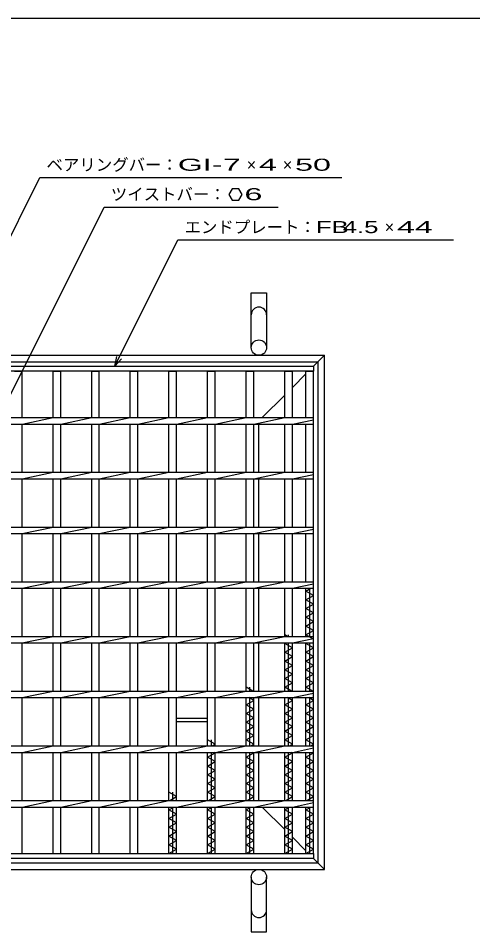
# Model space of a CAD drawing. Units: millimetres, scale not verified. Extents: x -1092 to 1039, y -770 to 632.
# Drawn here: x -595 to -180, y -203 to 632 of the extents above; entities that cross this region are included whole.
import ezdxf
from ezdxf.enums import TextEntityAlignment as Align

# ---------------------------------------------------------------- set-up
doc = ezdxf.new("R2010")
doc.units = ezdxf.units.MM
doc.header["$LTSCALE"] = 6
for name, color, linetype, lineweight in [('0_2', 150, 'Continuous', 25), ('16', 3, 'Continuous', 25), ('19', 6, 'Continuous', 25), ('22', 4, 'Continuous', 25)]:
    doc.layers.add(name, color=color, linetype=linetype, lineweight=lineweight)
doc.styles.add('ベクトル', font='')
doc.styles.get('ベクトル').set_extended_font_data('ベクトル')

msp = doc.modelspace()

# ---------------------------------------------------------------- linework, layer by layer
at = {"layer": '0_2'}
msp.add_line((-1037.4, 632.1), (1038.6, 632.1), dxfattribs=at)
at = {"layer": '16'}
for p, q in [((-775, 314), (-325, 314)), ((-325, 309.5), (-775, 309.5)), ((-598.5, 309.5), (-591.5, 309.5)), ((-591.5, 267), (-591.5, 309.5)), ((-563.2, 267), (-563.2, 309.5)), ((-563.2, 309.5), (-556.2, 309.5)), ((-556.2, 267), (-556.2, 309.5)), ((-527.9, 267), (-527.9, 309.5)), ((-527.9, 309.5), (-520.9, 309.5)), ((-520.9, 267), (-520.9, 309.5)), ((-492.6, 267), (-492.6, 309.5)), ((-492.6, 309.5), (-485.6, 309.5)), ((-485.6, 267), (-485.6, 309.5)), ((-457.3, 267), (-457.3, 309.5)), ((-457.3, 309.5), (-450.3, 309.5)), ((-450.3, 267), (-450.3, 309.5)), ((-422, 267), (-422, 309.5)), ((-422, 309.5), (-415, 309.5)), ((-415, 267), (-415, 309.5)), ((-386.7, 267), (-386.7, 309.5)), ((-386.7, 309.5), (-379.7, 309.5)), ((-379.7, 267), (-379.7, 309.5)), ((-351.4, 267), (-351.4, 309.5)), ((-351.4, 309.5), (-344.4, 309.5)), ((-344.4, 267), (-344.4, 309.5)), ((-332, 267), (-332, 309.5)), ((-332, 309.5), (-325, 309.5)), ((-325, 314), (-325, 309.5)), ((-325, -131.5), (-325, 309.5)), ((-775, 267), (-325, 267)), ((-775, 261), (-325, 261)), ((-591.5, 261), (-563.2, 267)), ((-591.5, 217), (-591.5, 261)), ((-563.2, 217), (-563.2, 261)), ((-556.2, 261), (-527.9, 267)), ((-556.2, 217), (-556.2, 261)), ((-527.9, 217), (-527.9, 261)), ((-520.9, 261), (-492.6, 267)), ((-520.9, 217), (-520.9, 261)), ((-492.6, 217), (-492.6, 261)), ((-485.6, 261), (-457.3, 267)), ((-485.6, 217), (-485.6, 261)), ((-457.3, 217), (-457.3, 261)), ((-450.3, 261), (-422, 267)), ((-450.3, 217), (-450.3, 261)), ((-422, 217), (-422, 261)), ((-415, 261), (-386.7, 267)), ((-415, 217), (-415, 261)), ((-386.7, 217), (-386.7, 261)), ((-379.7, 261), (-351.4, 267)), ((-379.7, 217), (-379.7, 261)), ((-351.4, 217), (-351.4, 261)), ((-344.4, 261), (-325, 265.113)), ((-344.4, 217), (-344.4, 261)), ((-332, 217), (-332, 261)), ((-325, 261), (-325, 267)), ((-775, 217), (-325, 217)), ((-775, 211), (-325, 211)), ((-591.5, 211), (-563.2, 217)), ((-591.5, 167), (-591.5, 211)), ((-563.2, 167), (-563.2, 211)), ((-556.2, 211), (-527.9, 217)), ((-556.2, 167), (-556.2, 211)), ((-527.9, 167), (-527.9, 211)), ((-520.9, 211), (-492.6, 217)), ((-520.9, 167), (-520.9, 211)), ((-492.6, 167), (-492.6, 211)), ((-485.6, 211), (-457.3, 217)), ((-485.6, 167), (-485.6, 211)), ((-457.3, 167), (-457.3, 211)), ((-450.3, 211), (-422, 217)), ((-450.3, 167), (-450.3, 211)), ((-422, 167), (-422, 211)), ((-415, 211), (-386.7, 217)), ((-415, 167), (-415, 211)), ((-386.7, 167), (-386.7, 211)), ((-379.7, 211), (-351.4, 217)), ((-379.7, 167), (-379.7, 211)), ((-351.4, 167), (-351.4, 211)), ((-344.4, 211), (-325, 215.113)), ((-344.4, 167), (-344.4, 211)), ((-332, 167), (-332, 211)), ((-325, 211), (-325, 217)), ((-775, 167), (-325, 167)), ((-775, 161), (-325, 161)), ((-591.5, 161), (-563.2, 167)), ((-591.5, 117), (-591.5, 161)), ((-563.2, 117), (-563.2, 161)), ((-556.2, 161), (-527.9, 167)), ((-556.2, 117), (-556.2, 161)), ((-527.9, 117), (-527.9, 161)), ((-520.9, 161), (-492.6, 167)), ((-520.9, 117), (-520.9, 161)), ((-492.6, 117), (-492.6, 161)), ((-485.6, 161), (-457.3, 167)), ((-485.6, 117), (-485.6, 161)), ((-457.3, 117), (-457.3, 161)), ((-450.3, 161), (-422, 167)), ((-450.3, 117), (-450.3, 161)), ((-422, 117), (-422, 161)), ((-415, 161), (-386.7, 167)), ((-415, 117), (-415, 161)), ((-386.7, 117), (-386.7, 161)), ((-379.7, 161), (-351.4, 167)), ((-379.7, 117), (-379.7, 161)), ((-351.4, 117), (-351.4, 161)), ((-344.4, 161), (-325, 165.113)), ((-344.4, 117), (-344.4, 161)), ((-332, 117), (-332, 161)), ((-325, 161), (-325, 167)), ((-775, 117), (-325, 117)), ((-591.5, 111), (-563.2, 117)), ((-556.2, 111), (-527.9, 117)), ((-520.9, 111), (-492.6, 117)), ((-485.6, 111), (-457.3, 117)), ((-450.3, 111), (-422, 117)), ((-415, 111), (-386.7, 117)), ((-379.7, 111), (-351.4, 117)), ((-325, 111), (-325, 117)), ((-775, 111), (-325, 111)), ((-591.5, 67), (-591.5, 111)), ((-563.2, 67), (-563.2, 111)), ((-556.2, 67), (-556.2, 111)), ((-527.9, 67), (-527.9, 111)), ((-520.9, 67), (-520.9, 111)), ((-492.6, 67), (-492.6, 111)), ((-485.6, 67), (-485.6, 111)), ((-457.3, 67), (-457.3, 111)), ((-450.3, 67), (-450.3, 111)), ((-422, 67), (-422, 111)), ((-415, 67), (-415, 111)), ((-386.7, 67), (-386.7, 111)), ((-379.7, 67), (-379.7, 111)), ((-351.4, 67), (-351.4, 111)), ((-344.4, 111), (-325, 115.113)), ((-344.4, 67), (-344.4, 111)), ((-332, 67), (-332, 111)), ((-332, 108.5), (-327.625, 111)), ((-328.5, 67), (-328.5, 111)), ((-325, 104.5), (-332, 108.5)), ((-332, 100.5), (-325, 104.5)), ((-325, 96.5), (-332, 100.5)), ((-332, 92.5), (-325, 96.5)), ((-325, 88.5), (-332, 92.5)), ((-332, 84.5), (-325, 88.5)), ((-325, 80.5), (-332, 84.5)), ((-332, 76.5), (-325, 80.5)), ((-325, 72.5), (-332, 76.5)), ((-775, 67), (-325, 67)), ((-591.5, 61), (-563.2, 67)), ((-556.2, 61), (-527.9, 67)), ((-520.9, 61), (-492.6, 67)), ((-485.6, 61), (-457.3, 67)), ((-450.3, 61), (-422, 67)), ((-415, 61), (-386.7, 67)), ((-379.7, 61), (-351.4, 67)), ((-348.775, 67), (-351.4, 68.5)), ((-347.9, 67), (-347.9, 68.5)), ((-332, 68.5), (-325, 72.5)), ((-325, 64.5), (-332, 68.5)), ((-325, 61), (-325, 67)), ((-775, 61), (-325, 61)), ((-591.5, 17), (-591.5, 61)), ((-563.2, 17), (-563.2, 61)), ((-556.2, 17), (-556.2, 61)), ((-527.9, 17), (-527.9, 61)), ((-520.9, 17), (-520.9, 61)), ((-492.6, 17), (-492.6, 61)), ((-485.6, 17), (-485.6, 61)), ((-457.3, 17), (-457.3, 61)), ((-450.3, 17), (-450.3, 61)), ((-422, 17), (-422, 61)), ((-415, 17), (-415, 61)), ((-386.7, 17), (-386.7, 61)), ((-379.7, 17), (-379.7, 61)), ((-351.4, 17), (-351.4, 61)), ((-351.4, 60.5), (-350.525, 61)), ((-344.4, 56.5), (-351.4, 60.5)), ((-347.9, 17), (-347.9, 61)), ((-344.4, 61), (-325, 65.113)), ((-344.4, 17), (-344.4, 61)), ((-332, 17), (-332, 61)), ((-332, 60.5), (-331.125, 61)), ((-325, 56.5), (-332, 60.5)), ((-328.5, 17), (-328.5, 61)), ((-351.4, 52.5), (-344.4, 56.5)), ((-344.4, 48.5), (-351.4, 52.5)), ((-332, 52.5), (-325, 56.5)), ((-325, 48.5), (-332, 52.5)), ((-351.4, 44.5), (-344.4, 48.5)), ((-344.4, 40.5), (-351.4, 44.5)), ((-332, 44.5), (-325, 48.5)), ((-325, 40.5), (-332, 44.5)), ((-351.4, 36.5), (-344.4, 40.5)), ((-344.4, 32.5), (-351.4, 36.5)), ((-332, 36.5), (-325, 40.5)), ((-325, 32.5), (-332, 36.5)), ((-351.4, 28.5), (-344.4, 32.5)), ((-344.4, 24.5), (-351.4, 28.5)), ((-332, 28.5), (-325, 32.5)), ((-325, 24.5), (-332, 28.5)), ((-775, 17), (-325, 17)), ((-591.5, 11), (-563.2, 17)), ((-556.2, 11), (-527.9, 17)), ((-520.9, 11), (-492.6, 17)), ((-485.6, 11), (-457.3, 17)), ((-450.3, 11), (-422, 17)), ((-415, 11), (-386.7, 17)), ((-380.575, 17), (-386.7, 20.5)), ((-383.2, 17), (-383.2, 20.5)), ((-379.7, 11), (-351.4, 17)), ((-351.4, 20.5), (-344.4, 24.5)), ((-345.275, 17), (-351.4, 20.5)), ((-332, 20.5), (-325, 24.5)), ((-325, 16.5), (-332, 20.5)), ((-325, 11), (-325, 17)), ((-775, 11), (-325, 11)), ((-591.5, -33), (-591.5, 11)), ((-563.2, -33), (-563.2, 11)), ((-556.2, -33), (-556.2, 11)), ((-527.9, -33), (-527.9, 11)), ((-520.9, -33), (-520.9, 11)), ((-492.6, -33), (-492.6, 11)), ((-485.6, -33), (-485.6, 11)), ((-457.3, -33), (-457.3, 11)), ((-450.3, -33), (-450.3, 11)), ((-422, -33), (-422, 11)), ((-415, -33), (-415, 11)), ((-386.7, -33), (-386.7, 11)), ((-386.7, 4.5), (-379.7, 8.5)), ((-379.7, 8.5), (-384.075, 11)), ((-383.2, -33), (-383.2, 11)), ((-379.7, -33), (-379.7, 11)), ((-351.4, -33), (-351.4, 11)), ((-351.4, 4.5), (-344.4, 8.5)), ((-344.4, 8.5), (-348.775, 11)), ((-347.9, -33), (-347.9, 11)), ((-344.4, 11), (-325, 15.113)), ((-344.4, -33), (-344.4, 11)), ((-332, -33), (-332, 11)), ((-332, 4.5), (-325, 8.5)), ((-325, 8.5), (-329.375, 11)), ((-328.5, -33), (-328.5, 11)), ((-379.7, 0.5), (-386.7, 4.5)), ((-386.7, -3.5), (-379.7, 0.5)), ((-344.4, 0.5), (-351.4, 4.5)), ((-351.4, -3.5), (-344.4, 0.5)), ((-325, 0.5), (-332, 4.5)), ((-332, -3.5), (-325, 0.5)), ((-379.7, -7.5), (-386.7, -3.5)), ((-386.7, -11.5), (-379.7, -7.5)), ((-344.4, -7.5), (-351.4, -3.5)), ((-351.4, -11.5), (-344.4, -7.5)), ((-325, -7.5), (-332, -3.5)), ((-332, -11.5), (-325, -7.5)), ((-379.7, -15.5), (-386.7, -11.5)), ((-386.7, -19.5), (-379.7, -15.5)), ((-344.4, -15.5), (-351.4, -11.5)), ((-351.4, -19.5), (-344.4, -15.5)), ((-325, -15.5), (-332, -11.5)), ((-332, -19.5), (-325, -15.5)), ((-379.7, -23.5), (-386.7, -19.5)), ((-386.7, -27.5), (-379.7, -23.5)), ((-344.4, -23.5), (-351.4, -19.5)), ((-351.4, -27.5), (-344.4, -23.5)), ((-325, -23.5), (-332, -19.5)), ((-332, -27.5), (-325, -23.5)), ((-775, -33), (-325, -33)), ((-591.5, -39), (-563.2, -33)), ((-556.2, -39), (-527.9, -33)), ((-520.9, -39), (-492.6, -33)), ((-485.6, -39), (-457.3, -33)), ((-450.3, -39), (-422, -33)), ((-415, -31.5), (-422, -27.5)), ((-418.5, -33), (-418.5, -27.5)), ((-417.625, -33), (-415, -31.5)), ((-415, -39), (-386.7, -33)), ((-379.7, -31.5), (-386.7, -27.5)), ((-382.325, -33), (-379.7, -31.5)), ((-379.7, -39), (-351.4, -33)), ((-344.4, -31.5), (-351.4, -27.5)), ((-347.025, -33), (-344.4, -31.5)), ((-325, -31.5), (-332, -27.5)), ((-327.625, -33), (-325, -31.5)), ((-325, -39), (-325, -33)), ((-775, -39), (-325, -39)), ((-591.5, -83), (-591.5, -39)), ((-563.2, -83), (-563.2, -39)), ((-556.2, -83), (-556.2, -39)), ((-527.9, -83), (-527.9, -39)), ((-520.9, -83), (-520.9, -39)), ((-492.6, -83), (-492.6, -39)), ((-485.6, -83), (-485.6, -39)), ((-457.3, -83), (-457.3, -39)), ((-450.3, -83), (-450.3, -39)), ((-422, -83), (-422, -39)), ((-422, -43.5), (-415, -39.5)), ((-418.5, -83), (-418.5, -39)), ((-415, -39.5), (-415.875, -39)), ((-415, -83), (-415, -39)), ((-386.7, -83), (-386.7, -39)), ((-386.7, -43.5), (-379.7, -39.5)), ((-383.2, -83), (-383.2, -39)), ((-379.7, -39.5), (-380.575, -39)), ((-379.7, -83), (-379.7, -39)), ((-351.4, -83), (-351.4, -39)), ((-351.4, -43.5), (-344.4, -39.5)), ((-347.9, -83), (-347.9, -39)), ((-344.4, -39.5), (-345.275, -39)), ((-344.4, -39), (-325, -34.887)), ((-344.4, -83), (-344.4, -39)), ((-332, -83), (-332, -39)), ((-332, -43.5), (-325, -39.5)), ((-328.5, -83), (-328.5, -39)), ((-325, -39.5), (-325.875, -39)), ((-415, -47.5), (-422, -43.5)), ((-422, -51.5), (-415, -47.5)), ((-379.7, -47.5), (-386.7, -43.5)), ((-386.7, -51.5), (-379.7, -47.5)), ((-344.4, -47.5), (-351.4, -43.5)), ((-351.4, -51.5), (-344.4, -47.5)), ((-325, -47.5), (-332, -43.5)), ((-332, -51.5), (-325, -47.5)), ((-415, -55.5), (-422, -51.5)), ((-422, -59.5), (-415, -55.5)), ((-379.7, -55.5), (-386.7, -51.5)), ((-386.7, -59.5), (-379.7, -55.5)), ((-344.4, -55.5), (-351.4, -51.5)), ((-351.4, -59.5), (-344.4, -55.5)), ((-325, -55.5), (-332, -51.5)), ((-332, -59.5), (-325, -55.5)), ((-415, -63.5), (-422, -59.5)), ((-422, -67.5), (-415, -63.5)), ((-379.7, -63.5), (-386.7, -59.5)), ((-386.7, -67.5), (-379.7, -63.5)), ((-344.4, -63.5), (-351.4, -59.5)), ((-351.4, -67.5), (-344.4, -63.5)), ((-325, -63.5), (-332, -59.5)), ((-332, -67.5), (-325, -63.5)), ((-415, -71.5), (-422, -67.5)), ((-422, -75.5), (-415, -71.5)), ((-379.7, -71.5), (-386.7, -67.5)), ((-386.7, -75.5), (-379.7, -71.5)), ((-344.4, -71.5), (-351.4, -67.5)), ((-351.4, -75.5), (-344.4, -71.5)), ((-325, -71.5), (-332, -67.5)), ((-332, -75.5), (-325, -71.5)), ((-775, -83), (-325, -83)), ((-591.5, -89), (-563.2, -83)), ((-556.2, -89), (-527.9, -83)), ((-520.9, -89), (-492.6, -83)), ((-485.6, -89), (-457.3, -83)), ((-450.3, -79.5), (-457.3, -75.5)), ((-456.425, -83), (-450.3, -79.5)), ((-453.8, -83), (-453.8, -75.5)), ((-450.3, -89), (-422, -83)), ((-415, -79.5), (-422, -75.5)), ((-421.125, -83), (-415, -79.5)), ((-415, -89), (-386.7, -83)), ((-379.7, -79.5), (-386.7, -75.5)), ((-385.825, -83), (-379.7, -79.5)), ((-379.7, -89), (-351.4, -83)), ((-344.4, -79.5), (-351.4, -75.5)), ((-350.525, -83), (-344.4, -79.5)), ((-325, -79.5), (-332, -75.5)), ((-331.125, -83), (-325, -79.5)), ((-325, -89), (-325, -83)), ((-775, -89), (-325, -89)), ((-591.5, -131.5), (-591.5, -89)), ((-563.2, -131.5), (-563.2, -89)), ((-556.2, -131.5), (-556.2, -89)), ((-527.9, -131.5), (-527.9, -89)), ((-520.9, -131.5), (-520.9, -89)), ((-492.6, -131.5), (-492.6, -89)), ((-485.6, -131.5), (-485.6, -89)), ((-457.3, -131.5), (-457.3, -89)), ((-457.3, -91.5), (-452.925, -89)), ((-450.3, -95.5), (-457.3, -91.5)), ((-453.8, -131.5), (-453.8, -89)), ((-450.3, -131.5), (-450.3, -89)), ((-422, -131.5), (-422, -89)), ((-422, -91.5), (-417.625, -89)), ((-415, -95.5), (-422, -91.5)), ((-418.5, -131.5), (-418.5, -89)), ((-415, -131.5), (-415, -89)), ((-386.7, -131.5), (-386.7, -89)), ((-386.7, -91.5), (-382.325, -89)), ((-379.7, -95.5), (-386.7, -91.5)), ((-383.2, -131.5), (-383.2, -89)), ((-379.7, -131.5), (-379.7, -89)), ((-351.4, -131.5), (-351.4, -89)), ((-351.4, -91.5), (-347.025, -89)), ((-344.4, -95.5), (-351.4, -91.5)), ((-347.9, -131.5), (-347.9, -89)), ((-344.4, -89), (-325, -84.887)), ((-344.4, -131.5), (-344.4, -89)), ((-332, -131.5), (-332, -89)), ((-332, -91.5), (-327.625, -89)), ((-325, -95.5), (-332, -91.5)), ((-328.5, -131.5), (-328.5, -89)), ((-457.3, -99.5), (-450.3, -95.5)), ((-450.3, -103.5), (-457.3, -99.5)), ((-422, -99.5), (-415, -95.5)), ((-415, -103.5), (-422, -99.5)), ((-386.7, -99.5), (-379.7, -95.5)), ((-379.7, -103.5), (-386.7, -99.5)), ((-351.4, -99.5), (-344.4, -95.5)), ((-344.4, -103.5), (-351.4, -99.5)), ((-332, -99.5), (-325, -95.5)), ((-325, -103.5), (-332, -99.5)), ((-457.3, -107.5), (-450.3, -103.5)), ((-450.3, -111.5), (-457.3, -107.5)), ((-422, -107.5), (-415, -103.5)), ((-415, -111.5), (-422, -107.5)), ((-386.7, -107.5), (-379.7, -103.5)), ((-379.7, -111.5), (-386.7, -107.5)), ((-351.4, -107.5), (-344.4, -103.5)), ((-344.4, -111.5), (-351.4, -107.5)), ((-332, -107.5), (-325, -103.5)), ((-325, -111.5), (-332, -107.5)), ((-457.3, -115.5), (-450.3, -111.5)), ((-450.3, -119.5), (-457.3, -115.5)), ((-422, -115.5), (-415, -111.5)), ((-415, -119.5), (-422, -115.5)), ((-386.7, -115.5), (-379.7, -111.5)), ((-379.7, -119.5), (-386.7, -115.5)), ((-351.4, -115.5), (-344.4, -111.5)), ((-344.4, -119.5), (-351.4, -115.5)), ((-332, -115.5), (-325, -111.5)), ((-325, -119.5), (-332, -115.5)), ((-457.3, -123.5), (-450.3, -119.5)), ((-450.3, -127.5), (-457.3, -123.5)), ((-422, -123.5), (-415, -119.5)), ((-415, -127.5), (-422, -123.5)), ((-386.7, -123.5), (-379.7, -119.5)), ((-379.7, -127.5), (-386.7, -123.5)), ((-351.4, -123.5), (-344.4, -119.5)), ((-344.4, -127.5), (-351.4, -123.5)), ((-332, -123.5), (-325, -119.5)), ((-325, -127.5), (-332, -123.5)), ((-775, -131.5), (-325, -131.5)), ((-598.5, -131.5), (-591.5, -131.5)), ((-563.2, -131.5), (-556.2, -131.5)), ((-527.9, -131.5), (-520.9, -131.5)), ((-492.6, -131.5), (-485.6, -131.5)), ((-457.3, -131.5), (-450.3, -127.5)), ((-457.3, -131.5), (-450.3, -131.5)), ((-422, -131.5), (-415, -127.5)), ((-422, -131.5), (-415, -131.5)), ((-386.7, -131.5), (-379.7, -127.5)), ((-386.7, -131.5), (-379.7, -131.5)), ((-351.4, -131.5), (-344.4, -127.5)), ((-351.4, -131.5), (-344.4, -131.5)), ((-332, -131.5), (-325, -127.5)), ((-332, -131.5), (-325, -131.5)), ((-325, -131.5), (-325, -136)), ((-325, -136), (-775, -136))]:
    msp.add_line(p, q, dxfattribs=at)
at = {"layer": '19'}
for p, q in [((-382, 331), (-382, 381)), ((-382, 381), (-368, 381)), ((-368, 381), (-368, 331)), ((-785, 324), (-315, 324)), ((-779, 318), (-321, 318)), ((-325, 314), (-315, 324)), ((-321, -140), (-321, 318)), ((-315, -146), (-315, 324)), ((-344.4, 294.6), (-332, 307)), ((-372, 267), (-351.4, 287.6)), ((-375, 217), (-375, 261)), ((-375, 167), (-375, 211)), ((-375, 117), (-375, 161)), ((-375, 67), (-375, 111)), ((-375, 17), (-375, 61)), ((-375, -33), (-375, 11)), ((-375, -83), (-375, -39)), ((-351.4, -109.6), (-372, -89)), ((-332, -129), (-344.4, -116.6)), ((-779, -140), (-321, -140)), ((-315, -146), (-325, -136)), ((-785, -146), (-315, -146)), ((-382, -153), (-382, -203)), ((-368, -203), (-368, -153)), ((-382, -203), (-368, -203))]:
    msp.add_line(p, q, dxfattribs=at)
at = {"layer": '19', "color": 3}
for p, q in [((-450.3, -7.75), (-422, -7.75)), ((-450.3, -10.75), (-450.3, -7.75)), ((-422, -10.75), (-422, -7.75)), ((-450.3, -10.75), (-422, -10.75))]:
    msp.add_line(p, q, dxfattribs=at)
at = {"layer": '19'}
for centre in [(-375, 331), (-375, -153)]:
    msp.add_circle(centre, 7, dxfattribs=at)
for centre, start, end in [((-375, 361), 0, 180), ((-375, -183), 180, 0)]:
    msp.add_arc(centre, 7, start, end, dxfattribs=at)
at = {"layer": '22'}
for p, q in [((-697.4, 242), (-575.15, 486.5)), ((-575.15, 486.5), (-299.15, 486.5)), ((-399.399, 476.159), (-402.399, 470.963)), ((-393.399, 476.159), (-399.399, 476.159)), ((-390.4, 470.9), (-393.399, 476.159)), ((-402.399, 470.963), (-399.399, 465.767)), ((-393.399, 465.767), (-390.399, 470.963)), ((-612.65, 267), (-516.4, 459.5)), ((-516.4, 459.5), (-357.4, 459.5)), ((-399.399, 465.767), (-393.399, 465.767)), ((-506.75, 314), (-449, 429.5)), ((-449, 429.5), (-197, 429.5)), ((-506.75, 314), (-504.95, 322.76)), ((-506.75, 314), (-500.75, 320.6))]:
    msp.add_line(p, q, dxfattribs=at)

# ---------------------------------------------------------------- texts
at = {"layer": '22', "color": 2, "style": 'ベクトル'}
for s, p in [('ベアリングバー：', (-569.15, 498.2)), ('×', (-386.15, 498.2)), ('×', (-353.15, 498.2)), ('ツイストバー：', (-510.4, 471.2)), ('エンドプレート：', (-443, 441.2)), ('×', (-260, 441.2))]:
    msp.add_text(s, height=11, dxfattribs=at).set_placement(p, align=Align.MIDDLE_LEFT)
for s, width, p in [('GI-', 2, (-449.15, 498.2)), (' 7 ', 2, (-416.15, 498.2)), (' 4 ', 2, (-383.15, 498.2)), (' 50 ', 2, (-350.15, 498.2)), (' 6 ', 2, (-396.399, 471.263)), ('FB', 1.6, (-323, 441.2)), (' 4.5 ', 1.6, (-305, 441.2)), (' 44 ', 2, (-257, 441.2))]:
    msp.add_text(s, height=11, dxfattribs=dict(at, width=width)).set_placement(p, align=Align.MIDDLE_LEFT)

doc.saveas('drawing.dxf')
